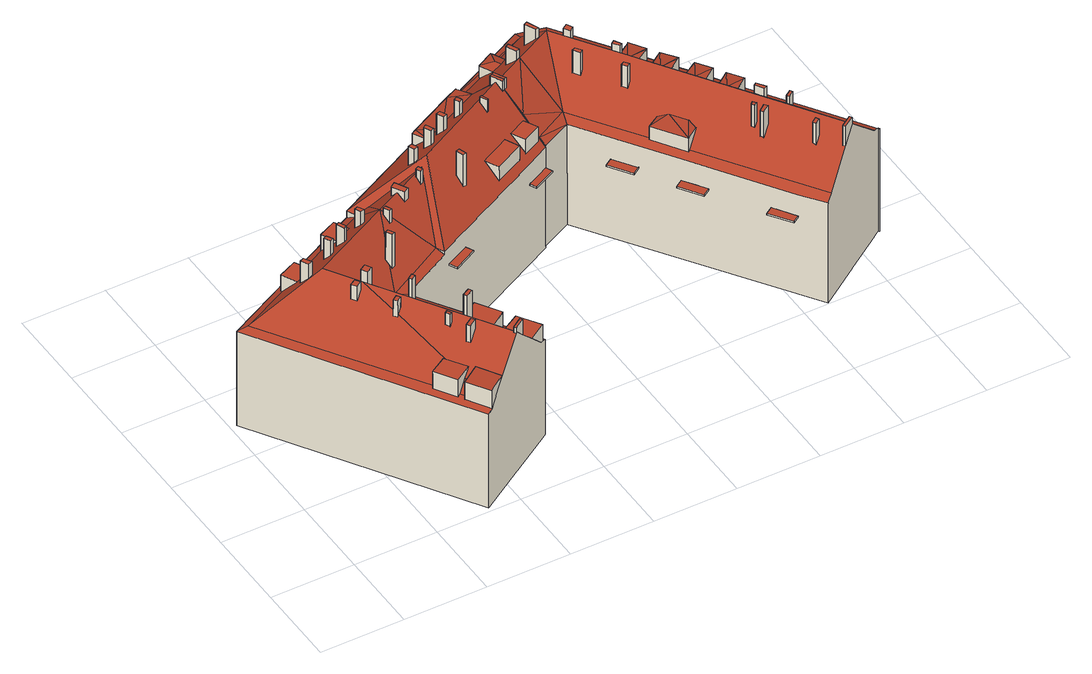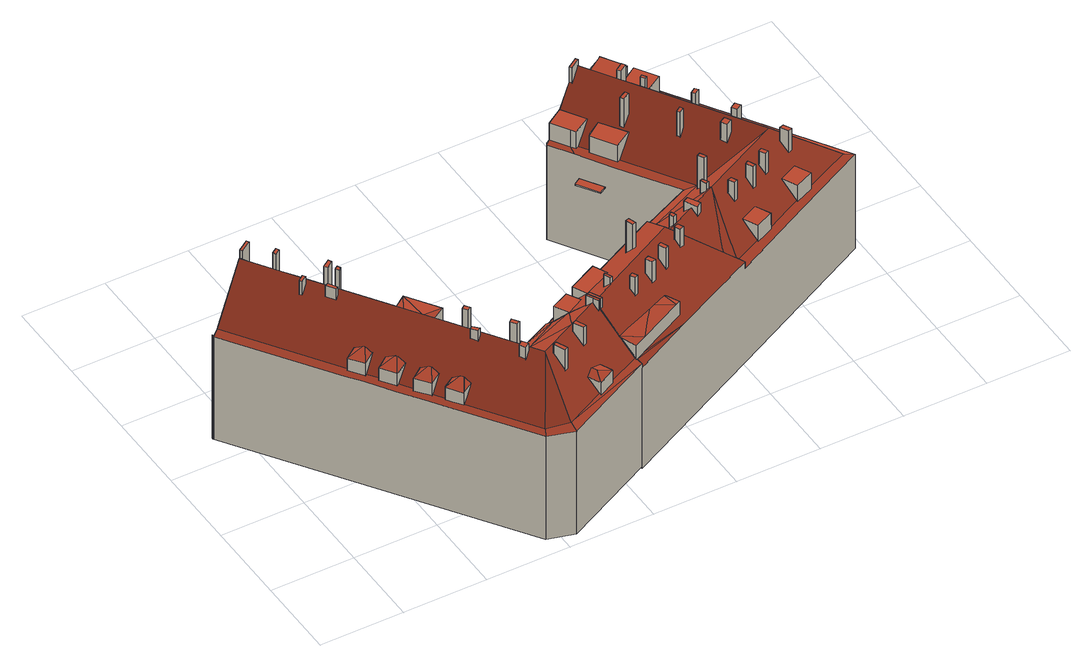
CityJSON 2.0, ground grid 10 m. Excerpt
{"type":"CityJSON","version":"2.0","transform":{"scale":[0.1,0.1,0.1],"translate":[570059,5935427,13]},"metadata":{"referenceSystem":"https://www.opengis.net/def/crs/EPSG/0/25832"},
"CityObjects":{
"building1":{"type":"Building","attributes":{"Grundfläche 2D":"689.554605","Grundhöhe NN":"13.854"},"children":["building1-1","building1-2","building1-3","building1-4","building1-5","building1-6","building1-7","building1-8","building1-9","building1-10","building1-11","building1-12","building1-13","building1-14","building1-15","building1-16","building1-17","building1-18","building1-19","building1-20","building1-21","building1-22","building1-23","building1-24","building1-25","building1-26","building1-27","building1-28","building1-29","building1-30","building1-31","building1-32","building1-33","building1-34"],"geometry":[{"type":"Solid","lod":"3","boundaries":[[[[0,1,2,3,4]],[[5,6,0,7]],[[0,6,8,1]],[[9,10,7,11]],[[5,7,10]],[[12,13,14,15,16,17,18,19]],[[20,21,22,23,24,25,26,17,27,28,29,30,31]],[[19,18,17,26,25,24,23,22,21,32,13,12]],[[33,34,35,36,37,38,14,13,39]],[[30,29,40,41,42,43,44,45,46,32,21,20,31]],[[47,48,49,43,42,50,51]],[[46,45,44,43,49,48,52,53]],[[53,54,55,46]],[[56,57,58,59,60,61,62,63,64,65,66,67]],[[68,57,56,67,66,65,69,70,2,1,8,6,5,10,9,71,72,73,74]],[[73,75,74]],[[76,77,74,75]],[[78,79,80,55,58,57,68,81]],[[82,83,84,32,46]],[[84,85,86,55,80,87,88]],[[84,83,82,46,55,86,85]],[[36,35,34,33,39,13,32,84]],[[87,80,79,84,88]],[[84,79,78,36]],[[55,54,58]],[[78,81,68,37,36]],[[72,71,11,7,0,4,75,73]],[[9,11,71]],[[75,4,3,2,89]],[[90,14,38,37,68,74,77,91,92]],[[93,94,95,47,51,50,42,41,40,29,28,27,17,16,15,96,97]],[[98,53,52,48,47,95]],[[98,99,100,101,61,60,59,58,54,53]],[[102,103,104,91,77,76,75,89,2,70,69,65,64,63,62,61,101,105]],[[15,14,90,96]],[[98,95,94,93,97,96,90,92,91,104,103,102,105,101,100,99]]]],"semantics":{"surfaces":[{"type":"RoofSurface"},{"type":"WallSurface"},{"type":"GroundSurface"}],"values":[[0,0,0,0,0,0,0,0,0,0,0,0,0,0,0,0,0,0,0,0,0,0,0,0,1,1,1,1,1,1,1,1,1,1,1,2]]}}]},
"building1-1":{"type":"BuildingInstallation","parents":["building1"],"geometry":[{"type":"MultiSurface","lod":"3","boundaries":[[[106,107,108,109]],[[109,108,110,111]],[[106,109,111,112]],[[107,106,112,113]],[[108,107,113,110]]],"semantics":{"surfaces":[{"type":"RoofSurface"},{"type":"WallSurface"}],"values":[0,1,1,1,1]}}]},
"building1-2":{"type":"BuildingInstallation","parents":["building1"],"geometry":[{"type":"MultiSurface","lod":"3","boundaries":[[[114,115,116,117,118,119]],[[16,17,27,116,115,114]],[[117,116,27,120]],[[117,120,26,18,121,119,118]],[[121,16,114,119]]],"semantics":{"surfaces":[{"type":"RoofSurface"},{"type":"WallSurface"}],"values":[0,1,1,1,1]}}]},
"building1-3":{"type":"BuildingInstallation","parents":["building1"],"geometry":[{"type":"MultiSurface","lod":"3","boundaries":[[[122,123,124,125]],[[125,124,126,127]],[[122,125,127,128]],[[123,122,128,129]],[[124,123,129,126]]],"semantics":{"surfaces":[{"type":"RoofSurface"},{"type":"WallSurface"}],"values":[0,1,1,1,1]}}]},
"building1-4":{"type":"BuildingInstallation","parents":["building1"],"geometry":[{"type":"MultiSurface","lod":"3","boundaries":[[[130,131,132,133,134]],[[85,135,132,131]],[[135,136,133,132]],[[136,137,134,133]],[[85,131,130,134,137,86]]],"semantics":{"surfaces":[{"type":"RoofSurface"},{"type":"WallSurface"}],"values":[0,1,1,1,1]}}]},
"building1-5":{"type":"BuildingInstallation","parents":["building1"],"geometry":[{"type":"MultiSurface","lod":"3","boundaries":[[[138,139,140,141]],[[141,140,142,143]],[[138,141,143,144]],[[139,138,144,145]],[[140,139,145,142]]],"semantics":{"surfaces":[{"type":"RoofSurface"},{"type":"WallSurface"}],"values":[0,1,1,1,1]}}]},
"building1-6":{"type":"BuildingInstallation","parents":["building1"],"geometry":[{"type":"MultiSurface","lod":"3","boundaries":[[[146,147,148,149,150,151]],[[152,151,150,149,153,154]],[[146,151,152,155]],[[147,146,155,156]],[[153,149,148,147,156,157]]],"semantics":{"surfaces":[{"type":"RoofSurface"},{"type":"WallSurface"}],"values":[0,1,1,1,1]}}]},
"building1-7":{"type":"BuildingInstallation","parents":["building1"],"geometry":[{"type":"MultiSurface","lod":"3","boundaries":[[[158,159,160,161]],[[162,163,158,161]],[[159,158,163,39]],[[161,160,33,162]]],"semantics":{"surfaces":[{"type":"RoofSurface"},{"type":"WallSurface"}],"values":[0,1,1,1]}}]},
"building1-8":{"type":"BuildingInstallation","parents":["building1"],"geometry":[{"type":"MultiSurface","lod":"3","boundaries":[[[164,165,166,167,168]],[[40,169,165,164]],[[170,166,165,169,30]],[[170,28,167,166]],[[28,29,40,164,168,167]]],"semantics":{"surfaces":[{"type":"RoofSurface"},{"type":"WallSurface"}],"values":[0,1,1,1,1]}}]},
"building1-9":{"type":"BuildingInstallation","parents":["building1"],"geometry":[{"type":"MultiSurface","lod":"3","boundaries":[[[171,172,173,174]],[[175,176,171,174]],[[177,172,171,176,82]],[[177,178,173,172]],[[178,83,175,174,173]]],"semantics":{"surfaces":[{"type":"RoofSurface"},{"type":"WallSurface"}],"values":[0,1,1,1,1]}}]},
"building1-10":{"type":"BuildingInstallation","parents":["building1"],"geometry":[{"type":"MultiSurface","lod":"3","boundaries":[[[179,180,181,182]],[[182,181,183,184]],[[179,182,184,185]],[[180,179,185,186]],[[181,180,186,183]]],"semantics":{"surfaces":[{"type":"RoofSurface"},{"type":"WallSurface"}],"values":[0,1,1,1,1]}}]},
"building1-11":{"type":"BuildingInstallation","parents":["building1"],"geometry":[{"type":"MultiSurface","lod":"3","boundaries":[[[187,188,189,190,191,192]],[[193,191,190,189,194,195]],[[192,191,193,196]],[[197,187,192,196]],[[194,189,188,187,197,198]]],"semantics":{"surfaces":[{"type":"RoofSurface"},{"type":"WallSurface"}],"values":[0,1,1,1,1]}}]},
"building1-12":{"type":"BuildingInstallation","parents":["building1"],"geometry":[{"type":"MultiSurface","lod":"3","boundaries":[[[199,200,201,202]],[[22,203,200,199,204]],[[203,205,201,200]],[[23,206,202,201,205]],[[206,204,199,202]]],"semantics":{"surfaces":[{"type":"RoofSurface"},{"type":"WallSurface"}],"values":[0,1,1,1,1]}}]},
"building1-13":{"type":"BuildingInstallation","parents":["building1"],"geometry":[{"type":"MultiSurface","lod":"3","boundaries":[[[207,208,209,210]],[[210,209,211,212]],[[207,210,212,213]],[[213,214,208,207]],[[214,211,209,208]]],"semantics":{"surfaces":[{"type":"RoofSurface"},{"type":"WallSurface"}],"values":[0,1,1,1,1]}}]},
"building1-14":{"type":"BuildingInstallation","parents":["building1"],"geometry":[{"type":"MultiSurface","lod":"3","boundaries":[[[215,216,217,218]],[[218,217,219,220]],[[215,218,220,221]],[[216,215,221,222]],[[217,216,222,219]]],"semantics":{"surfaces":[{"type":"RoofSurface"},{"type":"WallSurface"}],"values":[0,1,1,1,1]}}]},
"building1-15":{"type":"BuildingInstallation","parents":["building1"],"geometry":[{"type":"MultiSurface","lod":"3","boundaries":[[[223,224,225,226]],[[226,225,227,228]],[[223,226,228,229]],[[224,223,229,230]],[[225,224,230,227]]],"semantics":{"surfaces":[{"type":"RoofSurface"},{"type":"WallSurface"}],"values":[0,1,1,1,1]}}]},
"building1-16":{"type":"BuildingInstallation","parents":["building1"],"geometry":[{"type":"MultiSurface","lod":"3","boundaries":[[[231,232,233,234]],[[234,233,235,236]],[[231,234,236,237]],[[232,231,237,238]],[[233,232,238,235]]],"semantics":{"surfaces":[{"type":"RoofSurface"},{"type":"WallSurface"}],"values":[0,1,1,1,1]}}]},
"building1-17":{"type":"BuildingInstallation","parents":["building1"],"geometry":[{"type":"MultiSurface","lod":"3","boundaries":[[[239,240,241,41,242]],[[42,50,242,41]],[[239,242,50,49]],[[240,239,49,243]],[[43,244,241,240,243]],[[41,241,245]],[[241,244,245]]],"semantics":{"surfaces":[{"type":"RoofSurface"},{"type":"WallSurface"}],"values":[0,1,1,1,1,1,1]}}]},
"building1-18":{"type":"BuildingInstallation","parents":["building1"],"geometry":[{"type":"MultiSurface","lod":"3","boundaries":[[[246,247,248,249]],[[250,251,247,246]],[[88,252,248,247,251]],[[252,253,249,248]],[[87,250,246,249,253]]],"semantics":{"surfaces":[{"type":"RoofSurface"},{"type":"WallSurface"}],"values":[0,1,1,1,1]}}]},
"building1-19":{"type":"BuildingInstallation","parents":["building1"],"geometry":[{"type":"MultiSurface","lod":"3","boundaries":[[[254,255,256,257]],[[257,256,258,259]],[[254,257,259,260]],[[255,254,260,261]],[[256,255,261,258]]],"semantics":{"surfaces":[{"type":"RoofSurface"},{"type":"WallSurface"}],"values":[0,1,1,1,1]}}]},
"building1-20":{"type":"BuildingInstallation","parents":["building1"],"geometry":[{"type":"MultiSurface","lod":"3","boundaries":[[[262,263,264,265]],[[266,267,265,264]],[[262,265,267,268]],[[268,269,263,262]],[[264,263,269,266]]],"semantics":{"surfaces":[{"type":"RoofSurface"},{"type":"WallSurface"}],"values":[0,1,1,1,1]}}]},
"building1-21":{"type":"BuildingInstallation","parents":["building1"],"geometry":[{"type":"MultiSurface","lod":"3","boundaries":[[[270,271,272,273]],[[271,274,272]],[[270,273,275]],[[274,271,270,275]]],"semantics":{"surfaces":[{"type":"RoofSurface"},{"type":"WallSurface"}],"values":[0,1,1,1]}}]},
"building1-22":{"type":"BuildingInstallation","parents":["building1"],"geometry":[{"type":"MultiSurface","lod":"3","boundaries":[[[276,277,278,279]],[[279,278,280,281]],[[276,279,281,282]],[[277,276,282,283]],[[278,277,283,280]]],"semantics":{"surfaces":[{"type":"RoofSurface"},{"type":"WallSurface"}],"values":[0,1,1,1,1]}}]},
"building1-23":{"type":"BuildingInstallation","parents":["building1"],"geometry":[{"type":"MultiSurface","lod":"3","boundaries":[[[284,285,286,287]],[[287,286,288,289]],[[284,287,289,290]],[[285,284,290,291]],[[286,285,291,288]]],"semantics":{"surfaces":[{"type":"RoofSurface"},{"type":"WallSurface"}],"values":[0,1,1,1,1]}}]},
"building1-24":{"type":"BuildingInstallation","parents":["building1"],"geometry":[{"type":"MultiSurface","lod":"3","boundaries":[[[292,293,294,295,296,297]],[[64,65,69,295,294,293]],[[69,298,296,295]],[[299,292,297,296,298,67]],[[299,64,293,292]]],"semantics":{"surfaces":[{"type":"RoofSurface"},{"type":"WallSurface"}],"values":[0,1,1,1,1]}}]},
"building1-25":{"type":"BuildingInstallation","parents":["building1"],"geometry":[{"type":"MultiSurface","lod":"3","boundaries":[[[300,301,302,303]],[[303,302,304,305]],[[300,303,305,306]],[[301,300,306,307]],[[302,301,307,304]]],"semantics":{"surfaces":[{"type":"RoofSurface"},{"type":"WallSurface"}],"values":[0,1,1,1,1]}}]},
"building1-26":{"type":"BuildingInstallation","parents":["building1"],"geometry":[{"type":"MultiSurface","lod":"3","boundaries":[[[308,309,310,311]],[[312,313,311,310]],[[313,314,308,311]],[[309,308,314,315]],[[310,309,315,312]]],"semantics":{"surfaces":[{"type":"RoofSurface"},{"type":"WallSurface"}],"values":[0,1,1,1,1]}}]},
"building1-27":{"type":"BuildingInstallation","parents":["building1"],"geometry":[{"type":"MultiSurface","lod":"3","boundaries":[[[316,317,318,319]],[[319,318,320,34]],[[317,316,35,321]],[[321,320,318,317]]],"semantics":{"surfaces":[{"type":"RoofSurface"},{"type":"WallSurface"}],"values":[0,1,1,1]}}]},
"building1-28":{"type":"BuildingInstallation","parents":["building1"],"geometry":[{"type":"MultiSurface","lod":"3","boundaries":[[[322,323,324,325]],[[325,324,326,327]],[[322,325,327,328]],[[323,322,328,329]],[[324,323,329,326]]],"semantics":{"surfaces":[{"type":"RoofSurface"},{"type":"WallSurface"}],"values":[0,1,1,1,1]}}]},
"building1-29":{"type":"BuildingInstallation","parents":["building1"],"geometry":[{"type":"MultiSurface","lod":"3","boundaries":[[[330,331,332,333,334]],[[45,335,332,331,336]],[[335,337,333,332]],[[330,334,333,337,44,338]],[[338,336,331,330]]],"semantics":{"surfaces":[{"type":"RoofSurface"},{"type":"WallSurface"}],"values":[0,1,1,1,1]}}]},
"building1-30":{"type":"BuildingInstallation","parents":["building1"],"geometry":[{"type":"MultiSurface","lod":"3","boundaries":[[[339,340,341,342]],[[341,340,343]],[[339,342,344]],[[343,340,339,344,345]]],"semantics":{"surfaces":[{"type":"RoofSurface"},{"type":"WallSurface"}],"values":[0,1,1,1]}}]},
"building1-31":{"type":"BuildingInstallation","parents":["building1"],"geometry":[{"type":"MultiSurface","lod":"3","boundaries":[[[346,347,348,349]],[[350,19,25,351,347,346]],[[352,348,347,351,24]],[[12,353,349,348,352]],[[346,349,353,350]]],"semantics":{"surfaces":[{"type":"RoofSurface"},{"type":"WallSurface"}],"values":[0,1,1,1,1]}}]},
"building1-32":{"type":"BuildingInstallation","parents":["building1"],"geometry":[{"type":"MultiSurface","lod":"3","boundaries":[[[354,355,356,357]],[[358,359,357,356]],[[359,360,354,357]],[[360,361,355,354]],[[361,358,356,355]],[[361,360,359,358]]],"semantics":{"surfaces":[{"type":"RoofSurface"},{"type":"WallSurface"},{"type":"OuterCeilingSurface"}],"values":[0,1,1,1,1,2]}}]},
"building1-33":{"type":"BuildingInstallation","parents":["building1"],"geometry":[{"type":"MultiSurface","lod":"3","boundaries":[[[362,363,364,365]],[[362,366,367,363]],[[364,363,367,368]],[[365,364,368,369]],[[362,365,369,366]],[[367,366,369,368]]],"semantics":{"surfaces":[{"type":"RoofSurface"},{"type":"WallSurface"},{"type":"OuterCeilingSurface"}],"values":[0,1,1,1,1,2]}}]},
"building1-34":{"type":"BuildingInstallation","parents":["building1"],"geometry":[{"type":"MultiSurface","lod":"3","boundaries":[[[370,371,372,373]],[[374,375,373,372]],[[375,376,370,373]],[[376,377,371,370]],[[377,374,372,371]],[[377,376,375,374]]],"semantics":{"surfaces":[{"type":"RoofSurface"},{"type":"WallSurface"},{"type":"OuterCeilingSurface"}],"values":[0,1,1,1,1,2]}}]},
"building2":{"type":"Building","attributes":{"Grundfläche 2D":"544.549245","Grundhöhe NN":"14.206"},"children":["building2-1","building2-2","building2-3","building2-4","building2-5","building2-6","building2-7","building2-8","building2-9","building2-10","building2-11","building2-12","building2-13","building2-14","building2-15","building2-16","building2-17","building2-18","building2-19","building2-20","building2-21","building2-22"],"geometry":[{"type":"Solid","lod":"3","boundaries":[[[[378,379,380,381,382,383,384,385,386,387,388,389,390,391,392,393,394,395,396,397]],[[385,398,399,386]],[[400,399,398]],[[401,89,402,403,399,400,404]],[[405,399,403,402,89,70,406,65,407,408]],[[65,64,409,408,407]],[[410,411,412,413]],[[412,414,413]],[[415,416,417,418,419,420,421,414,412]],[[405,414,421,420,419,422,423,424,425,426]],[[424,427,395,394,393,392,391,390,389,388,387,386,405,426,425]],[[386,399,405]],[[413,414,409]],[[414,408,409]],[[405,408,414]],[[385,384,383,382,381,380,379,378,428,429]],[[398,385,429,430]],[[400,398,430,431]],[[432,433,434,435,436,411,410,413,409,64,65,406,70,89,401,404,400,431,437]],[[412,411,436,438]],[[417,416,415,412,438,439]],[[440,441,442,443,444,396,395,427,424,423,422,419,418,417,439,445]],[[397,396,444,446]],[[378,397,446,428]],[[434,433,432,437,431,430,429,428,446,444,443,442,441,440,445,439,438,436,435]]]],"semantics":{"surfaces":[{"type":"RoofSurface"},{"type":"WallSurface"},{"type":"GroundSurface"}],"values":[[0,0,0,0,0,0,0,0,0,0,0,0,0,0,0,1,1,1,1,1,1,1,1,1,2]]}}]},
"building2-1":{"type":"BuildingInstallation","parents":["building2"],"geometry":[{"type":"MultiSurface","lod":"3","boundaries":[[[447,448,295,294,293,449,450]],[[406,65,64,293,294,295]],[[64,451,449,293]],[[452,447,450,449,451,407]],[[448,447,452,453]],[[453,406,295,448]]],"semantics":{"surfaces":[{"type":"RoofSurface"},{"type":"WallSurface"}],"values":[0,1,1,1,1,1]}}]},
"building2-2":{"type":"BuildingInstallation","parents":["building2"],"geometry":[{"type":"MultiSurface","lod":"3","boundaries":[[[454,455,456,457]],[[457,456,458,459]],[[454,457,459,460]],[[455,454,460,461]],[[456,455,461,458]]],"semantics":{"surfaces":[{"type":"RoofSurface"},{"type":"WallSurface"}],"values":[0,1,1,1,1]}}]},
"building2-3":{"type":"BuildingInstallation","parents":["building2"],"geometry":[{"type":"MultiSurface","lod":"3","boundaries":[[[462,463,464,465]],[[465,464,466,467]],[[462,465,467,468]],[[463,462,468,469]],[[464,463,469,466]]],"semantics":{"surfaces":[{"type":"RoofSurface"},{"type":"WallSurface"}],"values":[0,1,1,1,1]}}]},
"building2-4":{"type":"BuildingInstallation","parents":["building2"],"geometry":[{"type":"MultiSurface","lod":"3","boundaries":[[[470,471,472]],[[471,473,474]],[[470,473,471]],[[475,474,473,476]],[[472,471,477,420]],[[421,478,474,475,476]],[[478,477,471,474]]],"semantics":{"surfaces":[{"type":"RoofSurface"},{"type":"WallSurface"}],"values":[0,0,0,0,1,1,1]}}]},
"building2-5":{"type":"BuildingInstallation","parents":["building2"],"geometry":[{"type":"MultiSurface","lod":"3","boundaries":[[[479,480,481]],[[482,480,479,483]],[[484,479,481]],[[483,485,486]],[[483,486,482]],[[484,481,480,487,387]],[[488,482,486,485,388]],[[488,487,480,482]]],"semantics":{"surfaces":[{"type":"RoofSurface"},{"type":"WallSurface"}],"values":[0,0,0,0,0,1,1,1]}}]},
"building2-6":{"type":"BuildingInstallation","parents":["building2"],"geometry":[{"type":"MultiSurface","lod":"3","boundaries":[[[489,490,491,492]],[[492,491,493,494]],[[489,492,494,495]],[[490,489,495,496]],[[491,490,496,493]]],"semantics":{"surfaces":[{"type":"RoofSurface"},{"type":"WallSurface"}],"values":[0,1,1,1,1]}}]},
"building2-7":{"type":"BuildingInstallation","parents":["building2"],"geometry":[{"type":"MultiSurface","lod":"3","boundaries":[[[497,498,499,500]],[[500,499,501,502]],[[497,500,502,503]],[[503,504,498,497]],[[504,501,499,498]]],"semantics":{"surfaces":[{"type":"RoofSurface"},{"type":"WallSurface"}],"values":[0,1,1,1,1]}}]},
"building2-8":{"type":"BuildingInstallation","parents":["building2"],"geometry":[{"type":"MultiSurface","lod":"3","boundaries":[[[505,506,507]],[[508,505,507,509]],[[509,510,511]],[[509,511,508]],[[506,505,512,389]],[[390,513,508,511,510]],[[513,512,505,508]]],"semantics":{"surfaces":[{"type":"RoofSurface"},{"type":"WallSurface"}],"values":[0,0,0,0,1,1,1]}}]},
"building2-9":{"type":"BuildingInstallation","parents":["building2"],"geometry":[{"type":"MultiSurface","lod":"3","boundaries":[[[514,515,516]],[[517,518,519,520,521,515,514]],[[522,523,516,515,521,524,525]],[[526,402,519,518,517,514,527]],[[528,529,516,523,522,525,403]],[[529,527,514,516]]],"semantics":{"surfaces":[{"type":"RoofSurface"},{"type":"WallSurface"}],"values":[0,0,0,1,1,1]}}]},
"building2-10":{"type":"BuildingInstallation","parents":["building2"],"geometry":[{"type":"MultiSurface","lod":"3","boundaries":[[[530,531,532,533,534]],[[534,533,535,536]],[[537,538,536,535,539]],[[531,530,534,540,391]],[[539,535,533,532,533,535]],[[536,538,537,392,541]],[[534,536,541,540]]],"semantics":{"surfaces":[{"type":"RoofSurface"},{"type":"WallSurface"}],"values":[0,0,0,1,1,1,1]}}]},
"building2-11":{"type":"BuildingInstallation","parents":["building2"],"geometry":[{"type":"MultiSurface","lod":"3","boundaries":[[[542,543,544,545]],[[545,544,546,547]],[[542,545,547,548]],[[543,542,548,549]],[[544,543,549,546]]],"semantics":{"surfaces":[{"type":"RoofSurface"},{"type":"WallSurface"}],"values":[0,1,1,1,1]}}]},
"building2-12":{"type":"BuildingInstallation","parents":["building2"],"geometry":[{"type":"MultiSurface","lod":"3","boundaries":[[[550,551,552,553]],[[553,552,554,555]],[[550,553,555,556]],[[551,550,556,557]],[[552,551,557,554]]],"semantics":{"surfaces":[{"type":"RoofSurface"},{"type":"WallSurface"}],"values":[0,1,1,1,1]}}]},
"building2-13":{"type":"BuildingInstallation","parents":["building2"],"geometry":[{"type":"MultiSurface","lod":"3","boundaries":[[[558,559,560]],[[561,558,560,562]],[[561,562,563]],[[559,558,564,393]],[[561,563,394,565]],[[565,564,558,561]]],"semantics":{"surfaces":[{"type":"RoofSurface"},{"type":"WallSurface"}],"values":[0,0,0,1,1,1]}}]},
"building2-14":{"type":"BuildingInstallation","parents":["building2"],"geometry":[{"type":"MultiSurface","lod":"3","boundaries":[[[566,567,568,569]],[[569,568,570,571]],[[566,569,571,572]],[[567,566,572,573]],[[568,567,573,570]]],"semantics":{"surfaces":[{"type":"RoofSurface"},{"type":"WallSurface"}],"values":[0,1,1,1,1]}}]},
"building2-15":{"type":"BuildingInstallation","parents":["building2"],"geometry":[{"type":"MultiSurface","lod":"3","boundaries":[[[574,575,576,577]],[[577,576,578,579]],[[574,577,579,580]],[[580,581,575,574]],[[581,578,576,575]]],"semantics":{"surfaces":[{"type":"RoofSurface"},{"type":"WallSurface"}],"values":[0,1,1,1,1]}}]},
"building2-16":{"type":"BuildingInstallation","parents":["building2"],"geometry":[{"type":"MultiSurface","lod":"3","boundaries":[[[582,583,584,585]],[[585,584,586,587]],[[582,585,587,588]],[[583,582,588,589]],[[584,583,589,586]]],"semantics":{"surfaces":[{"type":"RoofSurface"},{"type":"WallSurface"}],"values":[0,1,1,1,1]}}]},
"building2-17":{"type":"BuildingInstallation","parents":["building2"],"geometry":[{"type":"MultiSurface","lod":"3","boundaries":[[[590,591,592,593]],[[593,592,594,595]],[[590,593,595,596]],[[591,590,596,597]],[[592,591,597,594]]],"semantics":{"surfaces":[{"type":"RoofSurface"},{"type":"WallSurface"}],"values":[0,1,1,1,1]}}]},
"building2-18":{"type":"BuildingInstallation","parents":["building2"],"geometry":[{"type":"MultiSurface","lod":"3","boundaries":[[[598,599,600,601,602]],[[603,604,599,598]],[[605,606,600,599,604]],[[602,601,600,606,607,608]],[[608,603,598,602]]],"semantics":{"surfaces":[{"type":"RoofSurface"},{"type":"WallSurface"}],"values":[0,1,1,1,1]}}]},
"building2-19":{"type":"BuildingInstallation","parents":["building2"],"geometry":[{"type":"MultiSurface","lod":"3","boundaries":[[[609,610,611,612]],[[422,423,610,609]],[[423,613,611,610]],[[612,611,613,614]],[[614,422,609,612]]],"semantics":{"surfaces":[{"type":"RoofSurface"},{"type":"WallSurface"}],"values":[0,1,1,1,1]}}]},
"building2-20":{"type":"BuildingInstallation","parents":["building2"],"geometry":[{"type":"MultiSurface","lod":"3","boundaries":[[[615,616,617,618]],[[617,619,620,618]],[[615,618,620,621]],[[616,615,621,622]],[[617,616,622,619]],[[622,621,620,619]]],"semantics":{"surfaces":[{"type":"RoofSurface"},{"type":"WallSurface"},{"type":"OuterCeilingSurface"}],"values":[0,1,1,1,1,2]}}]},
"building2-21":{"type":"BuildingInstallation","parents":["building2"],"geometry":[{"type":"MultiSurface","lod":"3","boundaries":[[[623,624,625,626]],[[627,628,626,625]],[[628,629,623,626]],[[629,630,624,623]],[[630,627,625,624]],[[630,629,628,627]]],"semantics":{"surfaces":[{"type":"RoofSurface"},{"type":"WallSurface"},{"type":"OuterCeilingSurface"}],"values":[0,1,1,1,1,2]}}]},
"building2-22":{"type":"BuildingInstallation","parents":["building2"],"geometry":[{"type":"MultiSurface","lod":"3","boundaries":[[[631,632,633,634]],[[635,636,634,633]],[[636,637,631,634]],[[637,638,632,631]],[[638,635,633,632]],[[638,637,636,635]]],"semantics":{"surfaces":[{"type":"RoofSurface"},{"type":"WallSurface"},{"type":"OuterCeilingSurface"}],"values":[0,1,1,1,1,2]}}]}
},
"vertices":[
[361,418,173],[384,406,176],[385,406,176],[376,424,173],[376,425,173],[328,380,174],[336,384,174],[307,391,173],[372,400,176],[310,372,173],[311,372,173],[302,388,173],[137,67,142],[20,246,142],[8,249,138],[165,5,137],[171,8,140],[174,11,142],[157,37,142],[153,43,142],[178,105,199],[124,189,199],[136,147,186],[138,142,184],[156,75,163],[163,50,155],[165,42,152],[191,22,164],[219,39,198],[220,40,199],[218,43,199],[193,82,199],[99,228,199],[100,285,143],[145,308,143],[167,318,143],[201,335,143],[197,344,138],[96,293,138],[78,274,143],[231,47,185],[249,58,164],[266,69,142],[249,96,142],[242,107,142],[223,136,142],[175,211,142],[274,74,139],[257,101,139],[256,91,141],[269,71,141],[273,73,140],[232,141,139],[189,207,139],[251,238,142],[246,247,147],[365,361,209],[276,316,209],[251,238,147],[396,310,147],[423,324,147],[424,324,147],[421,331,154],[412,350,177],[402,371,201],[398,378,209],[396,377,209],[395,377,209],[197,344,147],[395,384,202],[385,405,177],[302,388,154],[307,391,154],[361,418,154],[299,395,147],[376,425,154],[375,426,153],[373,432,147],[202,333,147],[214,329,156],[268,312,199],[201,335,147],[182,234,162],[184,240,167],[197,277,199],[201,274,195],[202,274,194],[232,294,199],[226,291,199],[376,424,156],[8,249,9],[373,432,9],[197,344,9],[220,40,9],[269,71,9],[274,74,9],[165,5,9],[219,39,9],[189,207,9],[251,238,9],[423,324,9],[424,324,9],[398,378,9],[376,424,9],[376,425,9],[421,331,9],
[305,291,215],[309,292,215],[306,301,215],[302,300,215],[306,301,181],[302,300,181],[305,291,171],[309,292,170],
[171,8,164],[174,11,164],[191,22,166],[175,48,166],[157,37,164],[154,35,164],[175,48,164],[154,35,140],
[87,236,204],[92,238,204],[87,247,204],[82,245,204],[87,247,174],[82,245,174],[87,236,185],[92,238,185],
[202,274,204],[201,274,204],[198,273,204],[202,266,204],[205,267,204],[198,273,195],[202,266,186],[205,267,186],
[169,99,204],[172,94,204],[175,96,204],[172,101,204],[175,96,191],[172,101,192],[169,99,188],[172,94,187],
[345,365,214],[349,367,214],[348,370,214],[346,373,214],[344,372,214],[342,371,214],[342,371,189],[346,373,189],[344,372,189],[345,365,196],[349,367,196],[348,370,193],
[77,276,164],[86,258,164],[108,268,164],[99,286,164],[99,286,142],[77,276,142],
[231,47,206],[229,50,206],[217,42,206],[219,39,206],[220,40,206],[229,50,185],[217,42,198],
[180,238,205],[184,231,205],[188,233,205],[184,240,205],[184,240,168],[180,238,168],[184,231,159],[188,233,159],
[175,279,204],[180,281,204],[176,288,204],[172,286,204],[176,288,178],[172,286,178],[175,279,186],[180,281,186],
[372,353,215],[369,360,215],[369,361,215],[368,361,215],[366,360,215],[370,352,215],[366,360,207],[369,361,207],[368,361,207],[370,352,198],[372,353,198],[369,360,206],
[139,148,204],[133,144,204],[136,140,204],[142,144,204],[133,144,182],[139,148,189],[136,140,182],[142,144,189],
[147,266,204],[151,268,204],[147,277,204],[143,275,204],[147,277,175],[143,275,174],[147,266,185],[151,268,185],
[208,118,205],[199,113,205],[201,109,205],[210,114,205],[201,109,177],[210,114,166],[208,118,166],[199,113,176],
[296,340,215],[300,342,215],[296,351,215],[292,349,215],[296,351,186],[292,349,186],[296,340,196],[300,342,196],
[266,324,215],[271,326,215],[268,333,215],[263,331,215],[268,333,190],[263,331,189],[266,324,197],[271,326,197],
[256,91,164],[252,97,164],[232,85,164],[269,71,164],[252,97,141],[232,85,163],[239,74,163],
[228,301,204],[222,297,204],[230,283,204],[236,286,204],[228,301,191],[222,297,191],[230,283,190],[236,286,190],
[181,68,204],[190,74,204],[187,78,204],[178,72,204],[187,78,192],[178,72,181],[181,68,181],[190,74,192],
[133,195,204],[140,199,204],[136,206,204],[129,202,204],[136,206,179],[129,202,188],[133,195,188],[140,199,180],
[397,319,174],[418,329,174],[409,346,174],[388,335,174],[418,329,154],[397,319,154],
[318,352,215],[323,354,215],[319,362,215],[314,360,215],[319,362,186],[314,360,186],[318,352,196],[323,354,196],
[258,298,208],[262,300,208],[260,306,208],[256,304,208],[260,306,197],[256,304,197],[258,298,190],[262,300,190],
[399,369,215],[402,371,215],[398,378,215],[395,384,215],[392,383,215],[395,377,215],[392,383,201],[399,369,201],
[165,159,206],[171,163,206],[169,167,206],[163,163,206],[169,167,172],[163,163,180],[165,159,180],[171,163,172],
[125,256,204],[129,258,204],[125,265,204],[121,263,204],[125,265,175],[121,263,175],[125,256,184],[129,258,185],
[175,302,164],[166,319,164],[145,309,164],[154,291,164],[145,309,142],[166,319,142],
[112,181,204],[119,185,204],[115,191,204],[108,187,204],[115,191,193],[108,187,184],[112,181,184],[119,185,193],
[244,109,164],[226,137,164],[206,125,164],[225,96,164],[242,107,164],[206,125,163],[226,137,141],[225,96,163],[244,109,141],
[351,296,174],[386,313,174],[378,330,174],[343,313,174],[386,313,154],[351,296,155],[380,311,154],
[150,41,164],[170,54,164],[154,78,164],[134,66,164],[150,41,141],[170,54,163],[154,78,163],[134,66,141],
[263,232,124],[291,246,124],[286,256,124],[258,242,124],[286,256,122],[258,242,122],[263,232,122],[291,246,122],
[238,131,108],[254,106,108],[262,111,108],[246,136,108],[238,131,106],[254,106,106],[262,111,106],[246,136,106],
[400,302,120],[427,315,120],[423,324,120],[396,310,120],[423,324,118],[396,310,118],[400,302,118],[427,315,118],
[731,168,152],[646,292,152],[634,309,153],[626,321,153],[614,339,153],[592,371,153],[584,383,153],[517,479,153],[513,472,156],[565,396,156],[577,378,156],[585,366,156],[597,349,156],[607,334,156],[619,316,156],[628,304,156],[639,287,156],[723,164,156],[730,169,153],[731,167,153],[485,488,152],[485,477,156],[373,432,152],[376,425,155],[416,443,156],[437,453,156],[375,426,155],[482,420,209],[395,384,201],[401,379,209],[436,397,209],[412,350,178],[421,331,155],[424,324,149],[460,342,149],[420,332,156],[462,354,156],[533,235,149],[608,125,149],[628,98,149],[635,103,155],[635,103,156],[544,236,156],[518,273,156],[664,123,192],[677,132,208],[678,133,209],[635,197,209],[614,227,209],[722,163,157],[731,168,12],[517,479,12],[485,488,12],[373,432,12],[376,424,12],[398,378,12],[420,332,12],[421,331,12],[424,324,12],[376,425,12],[460,342,12],[628,98,12],[677,132,12],[678,133,12],[722,163,12],[723,164,12],[730,169,12],[635,103,12],[731,167,12],
[401,380,215],[398,386,215],[405,372,215],[401,379,215],[405,372,201],[401,380,209],[398,386,201],
[517,328,216],[521,322,216],[525,325,216],[521,330,216],[525,325,191],[521,330,190],[517,328,186],[521,322,186],
[602,202,216],[606,205,216],[603,209,216],[600,206,216],[603,209,189],[600,206,186],[602,202,186],[606,205,190],
[555,256,177],[542,235,173],[558,246,173],[542,275,177],[517,272,173],[518,273,173],[533,282,173],[542,235,155],[517,272,155],
[554,377,175],[566,397,172],[565,396,172],[578,379,172],[557,374,175],[551,387,172],[563,369,172],[577,378,172],[566,397,156],[578,379,155],
[434,401,216],[439,403,216],[433,415,216],[429,413,216],[433,415,191],[429,413,191],[434,401,204],[439,403,204],
[499,400,216],[504,404,216],[500,411,216],[494,407,216],[500,411,199],[494,407,206],[499,400,206],[504,404,200],
[586,367,172],[572,357,172],[575,347,175],[599,350,172],[576,344,175],[584,339,172],[597,349,172],[586,367,155],[599,350,155],
[416,445,172],[431,439,175],[436,455,172],[416,444,172],[416,443,172],[423,429,172],[427,430,173],[435,432,175],[437,453,172],[436,454,172],[441,437,173],[444,439,172],[416,444,155],[416,445,155],[436,454,156],[436,455,155],
[607,334,172],[593,325,172],[596,316,175],[597,315,175],[609,335,172],[598,313,175],[621,318,172],[606,307,172],[619,316,172],[599,311,175],[609,335,155],[621,318,155],
[605,189,216],[614,195,216],[611,199,216],[603,193,216],[611,199,191],[603,193,180],[605,189,180],[614,195,191],
[640,196,216],[647,201,216],[645,204,216],[638,199,216],[645,204,197],[638,199,205],[640,196,205],[647,201,197],
[629,305,172],[614,294,172],[617,284,175],[641,288,172],[618,283,175],[626,277,172],[629,305,155],[641,288,155],
[642,146,216],[648,150,216],[646,154,216],[640,150,216],[646,154,194],[640,150,186],[642,146,186],[648,150,194],
[531,354,216],[534,356,216],[529,364,216],[525,361,216],[529,364,202],[525,361,206],[531,354,206],[534,356,202],
[469,420,216],[473,421,216],[467,435,216],[463,433,216],[467,435,187],[463,433,187],[469,420,203],[473,421,203],
[490,365,216],[494,368,216],[489,375,216],[485,373,216],[489,375,190],[485,373,185],[490,365,185],[494,368,190],
[621,232,216],[618,230,216],[624,220,216],[626,221,216],[628,222,216],[621,232,201],[618,230,205],[623,222,205],[624,220,205],[626,221,203],[628,222,201],
[664,123,219],[677,132,219],[675,135,219],[662,126,219],[675,135,208],[662,126,192],
[479,295,120],[497,269,120],[506,275,120],[488,301,120],[506,275,118],[488,301,118],[479,295,118],[497,269,118],
[524,229,120],[542,203,120],[551,209,120],[533,235,120],[551,209,118],[533,235,118],[524,229,118],[542,203,118],
[582,145,120],[600,120,120],[608,125,120],[591,151,120],[608,125,118],[591,151,118],[582,145,118],[600,120,118]
]}
